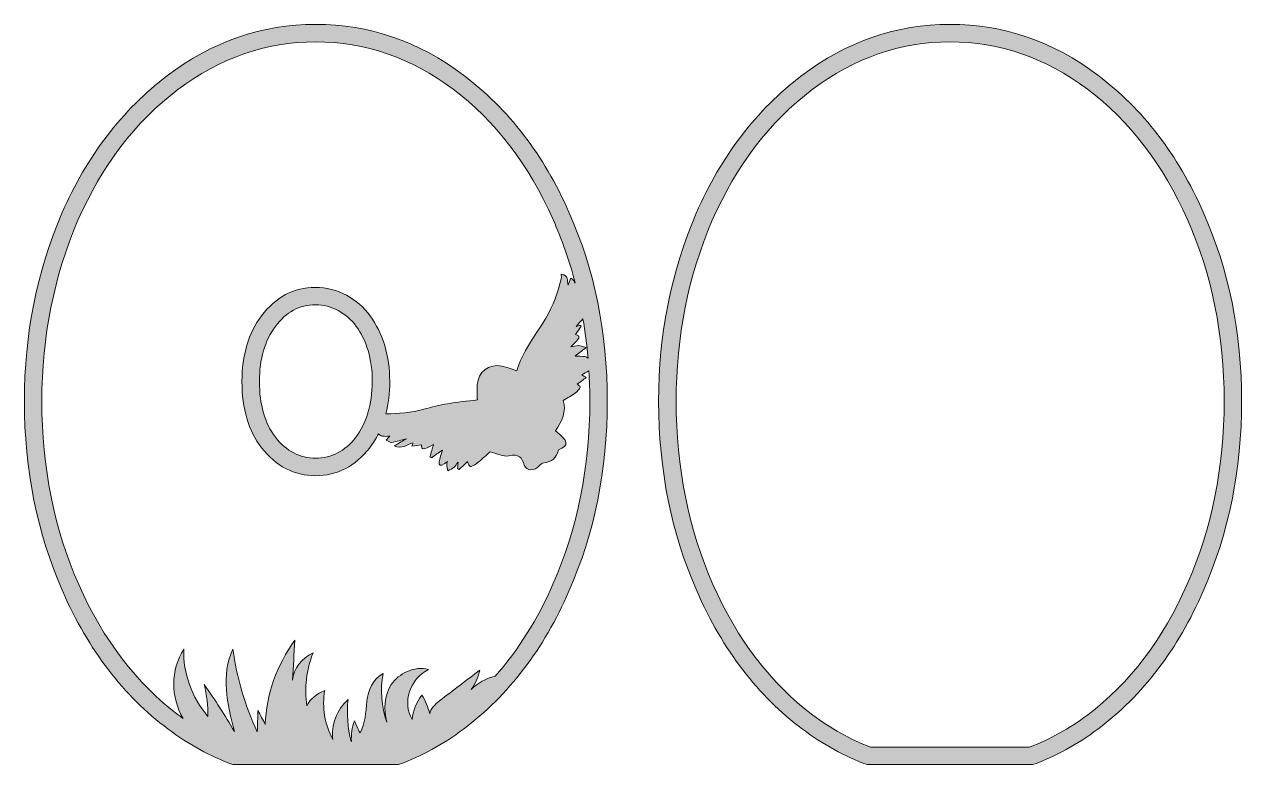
# Model space of a CAD drawing. Header units: millimetres. Extents: x 124 to 784, y -290 to -30.
# Drawn here: x 232.5 to 441.5, y -156.7 to -29.7 of the extents above; entities that cross this region are included whole.
import ezdxf

# ---------------------------------------------------------------- set-up
doc = ezdxf.new("R2010")
doc.units = ezdxf.units.MM
doc.header["$MEASUREMENT"] = 0
doc.layers.add('Layer 10', color=7, linetype='Continuous')
doc.layers.add('Layer 11', color=7, linetype='Continuous')

msp = doc.modelspace()

# ---------------------------------------------------------------- hatches: boundary and pattern name
at = {"layer": 'Layer 10'}
h = msp.add_hatch(color=2, dxfattribs=at)
h.dxf.hatch_style = 2
edge = h.paths.add_edge_path()
edge.add_spline(control_points=[(391.4, -29.72), (382.19, -29.72), (373.71, -32.65), (365.95, -38.52), (358.19, -44.39), (352.16, -52.26), (347.85, -62.13), (343.54, -72.11), (341.39, -82.85), (341.39, -94.37), (341.39, -106.16), (343.59, -117.04), (347.98, -127.02), (352.41, -137.06), (358.44, -144.93), (366.08, -150.63), (369.63, -153.28), (373.34, -155.29), (377.19, -156.72), (377.19, -156.72), (405.62, -156.72), (405.62, -156.72), (409.49, -155.29), (413.22, -153.28), (416.79, -150.63), (424.5, -144.82), (430.54, -136.92), (434.88, -126.94), (439.27, -116.96), (441.47, -106.1), (441.47, -94.37), (441.47, -82.58), (439.27, -71.78), (434.88, -61.96), (430.54, -52.09), (424.5, -44.25), (416.79, -38.44), (409.07, -32.63), (400.61, -29.72), (391.4, -29.72), (391.4, -29.72), (391.4, -29.72), (391.4, -29.72)], knot_values=[0, 0, 0, 0, 1, 1, 1, 2, 2, 2, 3, 3, 3, 4, 4, 4, 5, 5, 5, 6, 6, 6, 7, 7, 7, 8, 8, 8, 9, 9, 9, 10, 10, 10, 11, 11, 11, 12, 12, 12, 13, 13, 13, 14, 14, 14, 14], degree=3, periodic=1)
edge = h.paths.add_edge_path()
edge.add_spline(control_points=[(391.4, -32.72), (399.9, -32.72), (407.83, -35.45), (414.98, -40.83), (422.25, -46.31), (428.02, -53.82), (432.15, -63.19), (436.34, -72.57), (438.47, -83.06), (438.47, -94.37), (438.47, -105.63), (436.34, -116.18), (432.13, -125.74), (428.02, -135.19), (422.25, -142.76), (414.99, -148.23), (411.87, -150.54), (408.54, -152.39), (405.07, -153.72), (405.07, -153.72), (377.74, -153.72), (377.74, -153.72), (374.29, -152.39), (370.97, -150.54), (367.87, -148.23), (360.69, -142.86), (354.92, -135.32), (350.72, -125.82), (346.52, -116.27), (344.39, -105.69), (344.39, -94.37), (344.39, -83.32), (346.48, -72.87), (350.6, -63.33), (354.68, -53.98), (360.45, -46.44), (367.76, -40.91), (374.95, -35.48), (382.9, -32.72), (391.4, -32.72)], knot_values=[0, 0, 0, 0, 0.352778, 0.352778, 0.352778, 0.705556, 0.705556, 0.705556, 1.058333, 1.058333, 1.058333, 1.411111, 1.411111, 1.411111, 1.763889, 1.763889, 1.763889, 2.116667, 2.116667, 2.116667, 2.469444, 2.469444, 2.469444, 2.822222, 2.822222, 2.822222, 3.175, 3.175, 3.175, 3.527778, 3.527778, 3.527778, 3.880556, 3.880556, 3.880556, 4.233333, 4.233333, 4.233333, 4.586111, 4.586111, 4.586111, 4.586111], degree=3, periodic=0)
edge.add_line((391.4, -32.72), (391.4, -32.72))
at = {"layer": 'Layer 11'}
h = msp.add_hatch(color=1, dxfattribs=at)
h.dxf.hatch_style = 2
edge = h.paths.add_edge_path()
edge.add_spline(control_points=[(326, -61.96), (321.65, -52.09), (315.62, -44.25), (307.9, -38.44), (300.18, -32.63), (291.72, -29.72), (282.51, -29.72), (273.3, -29.72), (264.82, -32.65), (257.06, -38.52), (249.3, -44.39), (243.27, -52.26), (238.96, -62.13), (234.66, -72.11), (232.51, -82.85), (232.51, -94.37), (232.51, -106.16), (234.7, -117.04), (239.09, -127.02), (243.53, -137.06), (249.56, -144.93), (257.19, -150.63), (260.74, -153.28), (264.45, -155.29), (268.31, -156.72), (268.31, -156.72), (296.74, -156.72), (296.74, -156.72), (300.6, -155.29), (304.33, -153.28), (307.9, -150.63), (315.62, -144.82), (321.65, -136.92), (326, -126.94), (330.39, -116.96), (332.58, -106.1), (332.58, -94.37), (332.58, -82.58), (330.39, -71.78), (326, -61.96)], knot_values=[0, 0, 0, 0, 1, 1, 1, 2, 2, 2, 3, 3, 3, 4, 4, 4, 5, 5, 5, 6, 6, 6, 7, 7, 7, 8, 8, 8, 9, 9, 9, 10, 10, 10, 11, 11, 11, 12, 12, 12, 13, 13, 13, 13], degree=3, periodic=1)
edge = h.paths.add_edge_path()
edge.add_spline(control_points=[(327.14, -82.92), (327.45, -82.45), (327.77, -81.96), (328.1, -81.48), (328.1, -81.48), (327.87, -81.33), (327.87, -81.33), (327.68, -81.4), (327.49, -81.46), (327.26, -81.54), (327.59, -81.08), (328.06, -80.68), (328.4, -80.21), (328.78, -82.43), (329.07, -84.7), (329.27, -87), (329.11, -86.88), (328.96, -86.75), (328.78, -86.72), (328.21, -86.64), (327.62, -86.66), (327.05, -86.64), (327.6, -86.2), (328.16, -85.76), (328.95, -85.14), (328.29, -84.99), (327.95, -84.85), (327.58, -84.84), (327.19, -84.83), (326.78, -84.95), (326.3, -85.02), (327.92, -83.61), (328.05, -83.2), (327.14, -82.92)], knot_values=[0, 0, 0, 0, 1, 1, 1, 2, 2, 2, 3, 3, 3, 4, 4, 4, 5, 5, 5, 6, 6, 6, 7, 7, 7, 8, 8, 8, 9, 9, 9, 10, 10, 10, 11, 11, 11, 11], degree=3, periodic=1)
edge = h.paths.add_edge_path()
edge.add_spline(control_points=[(323.25, -125.74), (320.61, -131.8), (317.29, -137.07), (313.34, -141.53), (311.74, -141.93), (310.28, -142.74), (309.2, -143.84), (309.94, -142.82), (310.45, -141.68), (310.71, -140.49), (308.4, -142.25), (306.1, -144), (303.79, -145.76), (303.02, -146.34), (302.2, -147.17), (302.11, -147.98), (301.8, -146.87), (301.35, -145.8), (300.74, -144.79), (299.77, -146.02), (299.19, -147.49), (299.08, -148.98), (297.34, -146.05), (298.65, -142.04), (301.89, -140.38), (299.45, -139.75), (296.76, -141.06), (295.5, -142.98), (294.25, -144.9), (294.21, -147.28), (294.72, -149.45), (293.78, -146.76), (293.57, -143.87), (294.09, -141.1), (292.27, -142.02), (291.56, -144.01), (291.31, -145.85), (291.06, -147.69), (291.09, -149.62), (290.13, -151.27), (289.81, -150.58), (289.48, -149.9), (289.16, -149.21), (288.76, -150.34), (288.59, -151.53), (288.64, -152.71), (288.61, -152.74), (288.62, -152.73), (288.59, -152.75), (288, -150.39), (287.82, -147.94), (288.08, -145.53), (286.12, -147.35), (285.14, -149.94), (285.47, -152.43), (284.06, -149.82), (283.56, -146.85), (284.08, -144.01), (282.71, -144.49), (281.57, -145.46), (280.99, -146.64), (280.53, -143.59), (280.9, -140.44), (282.06, -137.53), (280.1, -138.44), (278.75, -140.26), (278.55, -142.2), (278.68, -139.92), (278.81, -137.64), (278.94, -135.36), (275.81, -139.66), (274.04, -144.7), (273.86, -149.81), (273.44, -149.02), (273.02, -148.22), (272.6, -147.43), (272.57, -148.66), (272.53, -149.89), (272.49, -151.12), (270.37, -146.58), (268.96, -141.78), (268.31, -136.91), (266.19, -141.32), (267.36, -146.36), (268.56, -151.03), (266.96, -148.29), (265.23, -145.6), (263.38, -142.98), (263.83, -144.77), (264.05, -146.61), (264.03, -148.44), (261.23, -145.14), (259.74, -141.01), (259.87, -136.91), (257.61, -140.52), (257.59, -145.12), (259.76, -148.79), (259.5, -148.6), (259.24, -148.42), (258.98, -148.23), (251.81, -142.86), (246.04, -135.32), (241.84, -125.82), (237.64, -116.27), (235.51, -105.69), (235.51, -94.37), (235.51, -83.32), (237.6, -72.87), (241.71, -63.33), (245.79, -53.98), (251.56, -46.44), (258.87, -40.91), (266.06, -35.48), (274.01, -32.72), (282.51, -32.72), (291.01, -32.72), (298.94, -35.45), (306.09, -40.83), (313.36, -46.31), (319.13, -53.82), (323.26, -63.19), (324.8, -66.64), (326.06, -70.25), (327.04, -73.99), (327.03, -74.03), (327.02, -74.06), (327.01, -74.1), (326.94, -73.77), (326.74, -73.48), (326.31, -73.25), (326.13, -73.69), (326.01, -74.02), (325.83, -74.46), (325.65, -73.67), (325.98, -72.78), (324.68, -72.58), (324.68, -72.84), (324.72, -73.1), (324.66, -73.35), (324.15, -75.7), (323.29, -77.96), (322.01, -80.14), (320.25, -83.11), (317.96, -85.87), (317.06, -89.18), (316.15, -88.88), (315.34, -88.53), (314.47, -88.35), (312.26, -87.9), (310.39, -89.33), (310.26, -91.54), (310.2, -92.48), (310.26, -93.42), (310.27, -94.15), (308.54, -94.36), (306.83, -94.52), (305.12, -94.8), (303.76, -95.03), (302.41, -95.4), (301.06, -95.75), (298.87, -96.31), (296.71, -96.57), (294.57, -96.52), (295.01, -94.81), (295.23, -92.97), (295.23, -91), (295.23, -88.8), (294.94, -86.72), (294.37, -84.82), (293.78, -82.88), (292.95, -81.18), (291.89, -79.75), (290.78, -78.25), (289.41, -77.05), (287.81, -76.19), (286.16, -75.29), (284.35, -74.84), (282.45, -74.84), (278.79, -74.84), (275.59, -76.53), (273.21, -79.74), (270.98, -82.67), (269.86, -86.46), (269.86, -91), (269.86, -95.6), (270.99, -99.42), (273.22, -102.35), (273.22, -102.35), (273.23, -102.37), (273.23, -102.37), (273.23, -102.37), (273.24, -102.38), (273.24, -102.38), (275.67, -105.51), (278.87, -107.16), (282.51, -107.16), (286.15, -107.16), (289.36, -105.51), (291.79, -102.38), (291.79, -102.38), (291.81, -102.36), (291.81, -102.36), (291.81, -102.36), (291.83, -102.33), (291.83, -102.33), (292.38, -101.58), (292.87, -100.79), (293.29, -99.95), (293.49, -100.11), (293.68, -100.29), (293.93, -100.35), (294.34, -100.45), (294.83, -100.37), (295.23, -100.37), (295.03, -100.59), (294.82, -100.82), (294.6, -101.04), (294.91, -101.18), (295.23, -101.47), (295.54, -101.43), (296.4, -101.29), (297.27, -101.02), (298.12, -100.81), (297.5, -101.17), (296.85, -101.53), (296, -102.02), (297.25, -102.64), (298.24, -101.82), (299.21, -101.52), (299.15, -101.73), (299.09, -101.92), (299.04, -102.11), (299.59, -102.03), (300.15, -101.94), (300.7, -101.86), (300.62, -102.79), (300.92, -102.79), (302.75, -101.82), (302.55, -102.48), (302.33, -103.2), (302.12, -103.93), (302.22, -103.97), (302.32, -104.01), (302.43, -104.06), (303.01, -103.64), (303.6, -103.22), (304.26, -102.75), (304.05, -103.52), (303.8, -104.14), (303.73, -104.75), (303.65, -105.43), (303.96, -105.53), (304.59, -105.12), (304.73, -105.02), (304.87, -104.92), (305.14, -104.72), (305.06, -104.97), (304.99, -105.09), (305.01, -105.18), (305.06, -105.57), (305.14, -105.95), (305.21, -106.33), (305.57, -106.11), (305.96, -105.92), (306.29, -105.66), (306.53, -105.46), (306.69, -105.16), (306.95, -104.84), (306.92, -105.28), (306.9, -105.61), (306.88, -105.94), (306.97, -105.99), (307.06, -106.05), (307.15, -106.1), (307.64, -105.63), (308.14, -105.16), (308.6, -104.72), (308.82, -105.7), (309.07, -105.82), (310.07, -105.1), (310.98, -104.44), (311.78, -103.64), (312.46, -103.06), (313.58, -103.32), (314.67, -103.95), (315.68, -103.73), (317.44, -103.35), (317.92, -104.07), (318.33, -105.32), (318.69, -106.39), (320.11, -106.38), (320.96, -105.4), (321.11, -105.24), (321.3, -105.02), (321.48, -104.99), (323.28, -104.67), (323.71, -104.32), (324.19, -102.71), (326.03, -101.9), (325.95, -101.29), (323.7, -99.47), (324.78, -97.81), (325.6, -96.06), (325.02, -94.26), (325.78, -93.79), (326.48, -93.41), (327.11, -92.95), (327.45, -92.7), (327.81, -92.32), (327.9, -91.98), (327.95, -91.77), (327.5, -91.51), (327.43, -91.43), (327.92, -91.08), (328.44, -90.71), (328.97, -90.33), (328.69, -90.15), (328.42, -89.97), (328.2, -89.82), (328.57, -89.63), (328.99, -89.41), (329.42, -89.18), (329.53, -90.89), (329.58, -92.62), (329.58, -94.37), (329.58, -105.63), (327.45, -116.18), (323.25, -125.74)], knot_values=[0, 0, 0, 0, 1, 1, 1, 2, 2, 2, 3, 3, 3, 4, 4, 4, 5, 5, 5, 6, 6, 6, 7, 7, 7, 8, 8, 8, 9, 9, 9, 10, 10, 10, 11, 11, 11, 12, 12, 12, 13, 13, 13, 14, 14, 14, 15, 15, 15, 16, 16, 16, 17, 17, 17, 18, 18, 18, 19, 19, 19, 20, 20, 20, 21, 21, 21, 22, 22, 22, 23, 23, 23, 24, 24, 24, 25, 25, 25, 26, 26, 26, 27, 27, 27, 28, 28, 28, 29, 29, 29, 30, 30, 30, 31, 31, 31, 32, 32, 32, 33, 33, 33, 34, 34, 34, 35, 35, 35, 36, 36, 36, 37, 37, 37, 38, 38, 38, 39, 39, 39, 40, 40, 40, 41, 41, 41, 42, 42, 42, 43, 43, 43, 44, 44, 44, 45, 45, 45, 46, 46, 46, 47, 47, 47, 48, 48, 48, 49, 49, 49, 50, 50, 50, 51, 51, 51, 52, 52, 52, 53, 53, 53, 54, 54, 54, 55, 55, 55, 56, 56, 56, 57, 57, 57, 58, 58, 58, 59, 59, 59, 60, 60, 60, 61, 61, 61, 62, 62, 62, 63, 63, 63, 64, 64, 64, 65, 65, 65, 66, 66, 66, 67, 67, 67, 68, 68, 68, 69, 69, 69, 70, 70, 70, 71, 71, 71, 72, 72, 72, 73, 73, 73, 74, 74, 74, 75, 75, 75, 76, 76, 76, 77, 77, 77, 78, 78, 78, 79, 79, 79, 80, 80, 80, 81, 81, 81, 82, 82, 82, 83, 83, 83, 84, 84, 84, 85, 85, 85, 86, 86, 86, 87, 87, 87, 88, 88, 88, 89, 89, 89, 90, 90, 90, 91, 91, 91, 92, 92, 92, 93, 93, 93, 94, 94, 94, 95, 95, 95, 96, 96, 96, 97, 97, 97, 98, 98, 98, 99, 99, 99, 100, 100, 100, 101, 101, 101, 102, 102, 102, 103, 103, 103, 104, 104, 104, 105, 105, 105, 106, 106, 106, 107, 107, 107, 108, 108, 108, 109, 109, 109, 109], degree=3, periodic=1)
edge = h.paths.add_edge_path()
edge.add_spline(control_points=[(291.48, -96.43), (291.01, -97.95), (290.32, -99.32), (289.42, -100.54), (287.54, -102.95), (285.24, -104.16), (282.51, -104.16), (279.78, -104.16), (277.48, -102.95), (275.61, -100.54), (273.77, -98.13), (272.86, -94.94), (272.86, -91), (272.86, -87.1), (273.77, -83.95), (275.61, -81.54), (277.44, -79.07), (279.72, -77.84), (282.45, -77.84), (283.86, -77.84), (285.17, -78.17), (286.38, -78.82), (287.6, -79.48), (288.63, -80.39), (289.48, -81.54), (290.33, -82.69), (291.01, -84.08), (291.5, -85.69), (291.99, -87.31), (292.23, -89.08), (292.23, -91), (292.23, -92.97), (291.98, -94.76), (291.49, -96.38), (291.48, -96.39), (291.48, -96.39), (291.47, -96.39), (291.47, -96.4), (291.48, -96.41), (291.48, -96.43)], knot_values=[0, 0, 0, 0, 1, 1, 1, 2, 2, 2, 3, 3, 3, 4, 4, 4, 5, 5, 5, 6, 6, 6, 7, 7, 7, 8, 8, 8, 9, 9, 9, 10, 10, 10, 11, 11, 11, 12, 12, 12, 13, 13, 13, 13], degree=3, periodic=1)

# ---------------------------------------------------------------- linework, layer by layer
at = {"layer": 'Layer 10', "lineweight": 0}
for points, knots in [([(391.4, -29.72), (382.19, -29.72), (373.71, -32.65), (365.95, -38.52), (358.19, -44.39), (352.16, -52.26), (347.85, -62.13), (343.54, -72.11), (341.39, -82.85), (341.39, -94.37), (341.39, -106.16), (343.59, -117.04), (347.98, -127.02), (352.41, -137.06), (358.44, -144.93), (366.08, -150.63), (369.63, -153.28), (373.34, -155.29), (377.19, -156.72), (377.19, -156.72), (405.62, -156.72), (405.62, -156.72), (409.49, -155.29), (413.22, -153.28), (416.79, -150.63), (424.5, -144.82), (430.54, -136.92), (434.88, -126.94), (439.27, -116.96), (441.47, -106.1), (441.47, -94.37), (441.47, -82.58), (439.27, -71.78), (434.88, -61.96), (430.54, -52.09), (424.5, -44.25), (416.79, -38.44), (409.07, -32.63), (400.61, -29.72), (391.4, -29.72), (391.4, -29.72), (391.4, -29.72), (391.4, -29.72)], [0, 0, 0, 0, 1, 1, 1, 2, 2, 2, 3, 3, 3, 4, 4, 4, 5, 5, 5, 6, 6, 6, 7, 7, 7, 8, 8, 8, 9, 9, 9, 10, 10, 10, 11, 11, 11, 12, 12, 12, 13, 13, 13, 14, 14, 14, 14]), ([(391.4, -32.72), (399.9, -32.72), (407.83, -35.45), (414.98, -40.83), (422.25, -46.31), (428.02, -53.82), (432.15, -63.19), (436.34, -72.57), (438.47, -83.06), (438.47, -94.37), (438.47, -105.63), (436.34, -116.18), (432.13, -125.74), (428.02, -135.19), (422.25, -142.76), (414.99, -148.23), (411.87, -150.54), (408.54, -152.39), (405.07, -153.72), (405.07, -153.72), (377.74, -153.72), (377.74, -153.72), (374.29, -152.39), (370.97, -150.54), (367.87, -148.23), (360.69, -142.86), (354.92, -135.32), (350.72, -125.82), (346.52, -116.27), (344.39, -105.69), (344.39, -94.37), (344.39, -83.32), (346.48, -72.87), (350.6, -63.33), (354.68, -53.98), (360.45, -46.44), (367.76, -40.91), (374.95, -35.48), (382.9, -32.72), (391.4, -32.72)], [0, 0, 0, 0, 1, 1, 1, 2, 2, 2, 3, 3, 3, 4, 4, 4, 5, 5, 5, 6, 6, 6, 7, 7, 7, 8, 8, 8, 9, 9, 9, 10, 10, 10, 11, 11, 11, 12, 12, 12, 13, 13, 13, 13])]:
    msp.add_open_spline(points, degree=3, knots=knots, dxfattribs=at)
at = {"layer": 'Layer 11', "lineweight": 0}
for points, knots in [([(326, -61.96), (321.65, -52.09), (315.62, -44.25), (307.9, -38.44), (300.18, -32.63), (291.72, -29.72), (282.51, -29.72), (273.3, -29.72), (264.82, -32.65), (257.06, -38.52), (249.3, -44.39), (243.27, -52.26), (238.96, -62.13), (234.66, -72.11), (232.51, -82.85), (232.51, -94.37), (232.51, -106.16), (234.7, -117.04), (239.09, -127.02), (243.53, -137.06), (249.56, -144.93), (257.19, -150.63), (260.74, -153.28), (264.45, -155.29), (268.31, -156.72), (268.31, -156.72), (296.74, -156.72), (296.74, -156.72), (300.6, -155.29), (304.33, -153.28), (307.9, -150.63), (315.62, -144.82), (321.65, -136.92), (326, -126.94), (330.39, -116.96), (332.58, -106.1), (332.58, -94.37), (332.58, -82.58), (330.39, -71.78), (326, -61.96)], [0, 0, 0, 0, 1, 1, 1, 2, 2, 2, 3, 3, 3, 4, 4, 4, 5, 5, 5, 6, 6, 6, 7, 7, 7, 8, 8, 8, 9, 9, 9, 10, 10, 10, 11, 11, 11, 12, 12, 12, 13, 13, 13, 13]), ([(323.25, -125.74), (320.61, -131.8), (317.29, -137.07), (313.34, -141.53), (311.74, -141.93), (310.28, -142.74), (309.2, -143.84), (309.94, -142.82), (310.45, -141.68), (310.71, -140.49), (308.4, -142.25), (306.1, -144), (303.79, -145.76), (303.02, -146.34), (302.2, -147.17), (302.11, -147.98), (301.8, -146.87), (301.35, -145.8), (300.74, -144.79), (299.77, -146.02), (299.19, -147.49), (299.08, -148.98), (297.34, -146.05), (298.65, -142.04), (301.89, -140.38), (299.45, -139.75), (296.76, -141.06), (295.5, -142.98), (294.25, -144.9), (294.21, -147.28), (294.72, -149.45), (293.78, -146.76), (293.57, -143.87), (294.09, -141.1), (292.27, -142.02), (291.56, -144.01), (291.31, -145.85), (291.06, -147.69), (291.09, -149.62), (290.13, -151.27), (289.81, -150.58), (289.48, -149.9), (289.16, -149.21), (288.76, -150.34), (288.59, -151.53), (288.64, -152.71), (288.61, -152.74), (288.62, -152.73), (288.59, -152.75), (288, -150.39), (287.82, -147.94), (288.08, -145.53), (286.12, -147.35), (285.14, -149.94), (285.47, -152.43), (284.06, -149.82), (283.56, -146.85), (284.08, -144.01), (282.71, -144.49), (281.57, -145.46), (280.99, -146.64), (280.53, -143.59), (280.9, -140.44), (282.06, -137.53), (280.1, -138.44), (278.75, -140.26), (278.55, -142.2), (278.68, -139.92), (278.81, -137.64), (278.94, -135.36), (275.81, -139.66), (274.04, -144.7), (273.86, -149.81), (273.44, -149.02), (273.02, -148.22), (272.6, -147.43), (272.57, -148.66), (272.53, -149.89), (272.49, -151.12), (270.37, -146.58), (268.96, -141.78), (268.31, -136.91), (266.19, -141.32), (267.36, -146.36), (268.56, -151.03), (266.96, -148.29), (265.23, -145.6), (263.38, -142.98), (263.83, -144.77), (264.05, -146.61), (264.03, -148.44), (261.23, -145.14), (259.74, -141.01), (259.87, -136.91), (257.61, -140.52), (257.59, -145.12), (259.76, -148.79), (259.5, -148.6), (259.24, -148.42), (258.98, -148.23), (251.81, -142.86), (246.04, -135.32), (241.84, -125.82), (237.64, -116.27), (235.51, -105.69), (235.51, -94.37), (235.51, -83.32), (237.6, -72.87), (241.71, -63.33), (245.79, -53.98), (251.56, -46.44), (258.87, -40.91), (266.06, -35.48), (274.01, -32.72), (282.51, -32.72), (291.01, -32.72), (298.94, -35.45), (306.09, -40.83), (313.36, -46.31), (319.13, -53.82), (323.26, -63.19), (324.8, -66.64), (326.06, -70.25), (327.04, -73.99), (327.03, -74.03), (327.02, -74.06), (327.01, -74.1), (326.94, -73.77), (326.74, -73.48), (326.31, -73.25), (326.13, -73.69), (326.01, -74.02), (325.83, -74.46), (325.65, -73.67), (325.98, -72.78), (324.68, -72.58), (324.68, -72.84), (324.72, -73.1), (324.66, -73.35), (324.15, -75.7), (323.29, -77.96), (322.01, -80.14), (320.25, -83.11), (317.96, -85.87), (317.06, -89.18), (316.15, -88.88), (315.34, -88.53), (314.47, -88.35), (312.26, -87.9), (310.39, -89.33), (310.26, -91.54), (310.2, -92.48), (310.26, -93.42), (310.27, -94.15), (308.54, -94.36), (306.83, -94.52), (305.12, -94.8), (303.76, -95.03), (302.41, -95.4), (301.06, -95.75), (298.87, -96.31), (296.71, -96.57), (294.57, -96.52), (295.01, -94.81), (295.23, -92.97), (295.23, -91), (295.23, -88.8), (294.94, -86.72), (294.37, -84.82), (293.78, -82.88), (292.95, -81.18), (291.89, -79.75), (290.78, -78.25), (289.41, -77.05), (287.81, -76.19), (286.16, -75.29), (284.35, -74.84), (282.45, -74.84), (278.79, -74.84), (275.59, -76.53), (273.21, -79.74), (270.98, -82.67), (269.86, -86.46), (269.86, -91), (269.86, -95.6), (270.99, -99.42), (273.22, -102.35), (273.22, -102.35), (273.23, -102.37), (273.23, -102.37), (273.23, -102.37), (273.24, -102.38), (273.24, -102.38), (275.67, -105.51), (278.87, -107.16), (282.51, -107.16), (286.15, -107.16), (289.36, -105.51), (291.79, -102.38), (291.79, -102.38), (291.81, -102.36), (291.81, -102.36), (291.81, -102.36), (291.83, -102.33), (291.83, -102.33), (292.38, -101.58), (292.87, -100.79), (293.29, -99.95), (293.49, -100.11), (293.68, -100.29), (293.93, -100.35), (294.34, -100.45), (294.83, -100.37), (295.23, -100.37), (295.03, -100.59), (294.82, -100.82), (294.6, -101.04), (294.91, -101.18), (295.23, -101.47), (295.54, -101.43), (296.4, -101.29), (297.27, -101.02), (298.12, -100.81), (297.5, -101.17), (296.85, -101.53), (296, -102.02), (297.25, -102.64), (298.24, -101.82), (299.21, -101.52), (299.15, -101.73), (299.09, -101.92), (299.04, -102.11), (299.59, -102.03), (300.15, -101.94), (300.7, -101.86), (300.62, -102.79), (300.92, -102.79), (302.75, -101.82), (302.55, -102.48), (302.33, -103.2), (302.12, -103.93), (302.22, -103.97), (302.32, -104.01), (302.43, -104.06), (303.01, -103.64), (303.6, -103.22), (304.26, -102.75), (304.05, -103.52), (303.8, -104.14), (303.73, -104.75), (303.65, -105.43), (303.96, -105.53), (304.59, -105.12), (304.73, -105.02), (304.87, -104.92), (305.14, -104.72), (305.06, -104.97), (304.99, -105.09), (305.01, -105.18), (305.06, -105.57), (305.14, -105.95), (305.21, -106.33), (305.57, -106.11), (305.96, -105.92), (306.29, -105.66), (306.53, -105.46), (306.69, -105.16), (306.95, -104.84), (306.92, -105.28), (306.9, -105.61), (306.88, -105.94), (306.97, -105.99), (307.06, -106.05), (307.15, -106.1), (307.64, -105.63), (308.14, -105.16), (308.6, -104.72), (308.82, -105.7), (309.07, -105.82), (310.07, -105.1), (310.98, -104.44), (311.78, -103.64), (312.46, -103.06), (313.58, -103.32), (314.67, -103.95), (315.68, -103.73), (317.44, -103.35), (317.92, -104.07), (318.33, -105.32), (318.69, -106.39), (320.11, -106.38), (320.96, -105.4), (321.11, -105.24), (321.3, -105.02), (321.48, -104.99), (323.28, -104.67), (323.71, -104.32), (324.19, -102.71), (326.03, -101.9), (325.95, -101.29), (323.7, -99.47), (324.78, -97.81), (325.6, -96.06), (325.02, -94.26), (325.78, -93.79), (326.48, -93.41), (327.11, -92.95), (327.45, -92.7), (327.81, -92.32), (327.9, -91.98), (327.95, -91.77), (327.5, -91.51), (327.43, -91.43), (327.92, -91.08), (328.44, -90.71), (328.97, -90.33), (328.69, -90.15), (328.42, -89.97), (328.2, -89.82), (328.57, -89.63), (328.99, -89.41), (329.42, -89.18), (329.53, -90.89), (329.58, -92.62), (329.58, -94.37), (329.58, -105.63), (327.45, -116.18), (323.25, -125.74)], [0, 0, 0, 0, 1, 1, 1, 2, 2, 2, 3, 3, 3, 4, 4, 4, 5, 5, 5, 6, 6, 6, 7, 7, 7, 8, 8, 8, 9, 9, 9, 10, 10, 10, 11, 11, 11, 12, 12, 12, 13, 13, 13, 14, 14, 14, 15, 15, 15, 16, 16, 16, 17, 17, 17, 18, 18, 18, 19, 19, 19, 20, 20, 20, 21, 21, 21, 22, 22, 22, 23, 23, 23, 24, 24, 24, 25, 25, 25, 26, 26, 26, 27, 27, 27, 28, 28, 28, 29, 29, 29, 30, 30, 30, 31, 31, 31, 32, 32, 32, 33, 33, 33, 34, 34, 34, 35, 35, 35, 36, 36, 36, 37, 37, 37, 38, 38, 38, 39, 39, 39, 40, 40, 40, 41, 41, 41, 42, 42, 42, 43, 43, 43, 44, 44, 44, 45, 45, 45, 46, 46, 46, 47, 47, 47, 48, 48, 48, 49, 49, 49, 50, 50, 50, 51, 51, 51, 52, 52, 52, 53, 53, 53, 54, 54, 54, 55, 55, 55, 56, 56, 56, 57, 57, 57, 58, 58, 58, 59, 59, 59, 60, 60, 60, 61, 61, 61, 62, 62, 62, 63, 63, 63, 64, 64, 64, 65, 65, 65, 66, 66, 66, 67, 67, 67, 68, 68, 68, 69, 69, 69, 70, 70, 70, 71, 71, 71, 72, 72, 72, 73, 73, 73, 74, 74, 74, 75, 75, 75, 76, 76, 76, 77, 77, 77, 78, 78, 78, 79, 79, 79, 80, 80, 80, 81, 81, 81, 82, 82, 82, 83, 83, 83, 84, 84, 84, 85, 85, 85, 86, 86, 86, 87, 87, 87, 88, 88, 88, 89, 89, 89, 90, 90, 90, 91, 91, 91, 92, 92, 92, 93, 93, 93, 94, 94, 94, 95, 95, 95, 96, 96, 96, 97, 97, 97, 98, 98, 98, 99, 99, 99, 100, 100, 100, 101, 101, 101, 102, 102, 102, 103, 103, 103, 104, 104, 104, 105, 105, 105, 106, 106, 106, 107, 107, 107, 108, 108, 108, 109, 109, 109, 109]), ([(291.48, -96.43), (291.01, -97.95), (290.32, -99.32), (289.42, -100.54), (287.54, -102.95), (285.24, -104.16), (282.51, -104.16), (279.78, -104.16), (277.48, -102.95), (275.61, -100.54), (273.77, -98.13), (272.86, -94.94), (272.86, -91), (272.86, -87.1), (273.77, -83.95), (275.61, -81.54), (277.44, -79.07), (279.72, -77.84), (282.45, -77.84), (283.86, -77.84), (285.17, -78.17), (286.38, -78.82), (287.6, -79.48), (288.63, -80.39), (289.48, -81.54), (290.33, -82.69), (291.01, -84.08), (291.5, -85.69), (291.99, -87.31), (292.23, -89.08), (292.23, -91), (292.23, -92.97), (291.98, -94.76), (291.49, -96.38), (291.48, -96.39), (291.48, -96.39), (291.47, -96.39), (291.47, -96.4), (291.48, -96.41), (291.48, -96.43)], [0, 0, 0, 0, 1, 1, 1, 2, 2, 2, 3, 3, 3, 4, 4, 4, 5, 5, 5, 6, 6, 6, 7, 7, 7, 8, 8, 8, 9, 9, 9, 10, 10, 10, 11, 11, 11, 12, 12, 12, 13, 13, 13, 13]), ([(327.14, -82.92), (327.45, -82.45), (327.77, -81.96), (328.1, -81.48), (328.1, -81.48), (327.87, -81.33), (327.87, -81.33), (327.68, -81.4), (327.49, -81.46), (327.26, -81.54), (327.59, -81.08), (328.06, -80.68), (328.4, -80.21), (328.78, -82.43), (329.07, -84.7), (329.27, -87), (329.11, -86.88), (328.96, -86.75), (328.78, -86.72), (328.21, -86.64), (327.62, -86.66), (327.05, -86.64), (327.6, -86.2), (328.16, -85.76), (328.95, -85.14), (328.29, -84.99), (327.95, -84.85), (327.58, -84.84), (327.19, -84.83), (326.78, -84.95), (326.3, -85.02), (327.92, -83.61), (328.05, -83.2), (327.14, -82.92)], [0, 0, 0, 0, 1, 1, 1, 2, 2, 2, 3, 3, 3, 4, 4, 4, 5, 5, 5, 6, 6, 6, 7, 7, 7, 8, 8, 8, 9, 9, 9, 10, 10, 10, 11, 11, 11, 11])]:
    msp.add_open_spline(points, degree=3, knots=knots, dxfattribs=at)

doc.saveas('drawing.dxf')
